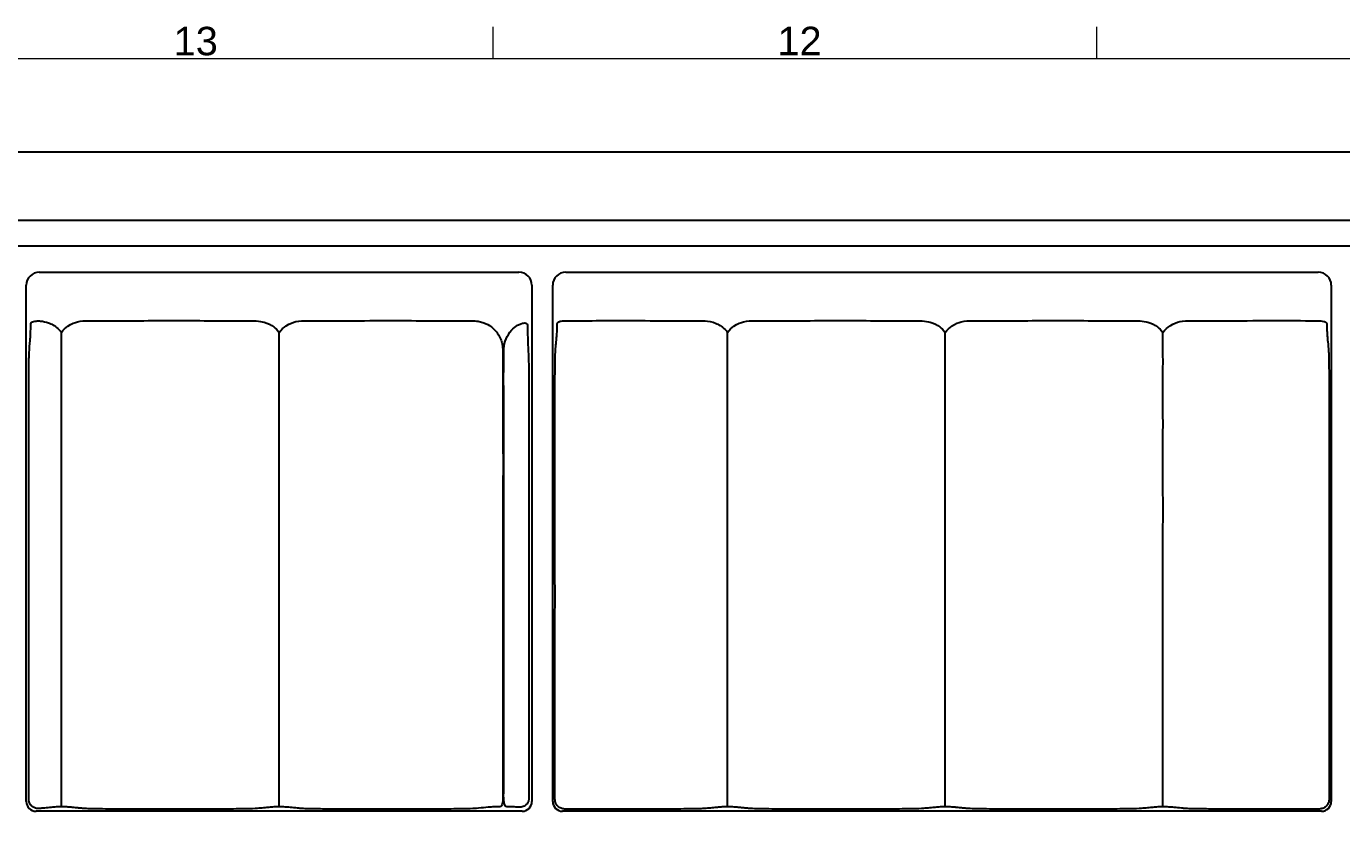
# Model space of a CAD drawing. Header units: millimetres. Extents: x 0 to 1486, y 0 to 1051.
# Drawn here: x 299.7 to 502.1, y 908.9 to 1031.2 of the extents above; entities that cross this region are included whole.
import ezdxf

# ---------------------------------------------------------------- set-up
doc = ezdxf.new("R2010")
doc.units = ezdxf.units.MM
doc.header["$LTSCALE"] = 1.25
for name, color, linetype, lineweight, true_color in [('Bemaßungen(DIN)', 7, 'Continuous', 5, 0x262659), ('Sichtbare Kanten(DIN)', 7, 'Continuous', 25, 0x262659), ('Skizziergeometrie(DIN)', 7, 'Continuous', 9, 0x262659), ('Symbole(DIN)', 7, 'Continuous', 15, 0x262659)]:
    doc.layers.add(name, color=color, linetype=linetype, lineweight=lineweight, true_color=true_color)
doc.styles.add('Aktuell-DIN', font='arial.ttf')
doc.styles.add('Aktuell-DINGroßer Text', font='arial.ttf')
doc.dimstyles.new('STANDARD-DIN', dxfattribs={"dimscale": 1.25, "dimtxt": 5.25, "dimasz": 2.5, "dimexe": 3.175, "dimexo": 0, "dimgap": 0.8, "dimtad": 1, "dimrnd": 1e-08, "dimtxsty": 'Aktuell-DINGroßer Text', "dimcen": 0.09, "dimdle": 10, "dimclrd": 256, "dimclre": 256, "dimclrt": 256, "dimazin": 2, "dimtfac": 0.666667, "dimtmove": 0, "dimatfit": 3, "dimfxl": 1, "dimtolj": 1, "dimlwd": 25, "dimlwe": 25, "dimarcsym": 0})

# ---------------------------------------------------------------- blocks, each defined once
blk = doc.blocks.new('Ränder Standardrahmen')
at = {"layer": 'Skizziergeometrie(DIN)'}
for p, q in [((297.25, 821), (297.25, 824.9)), ((371.56, 821), (371.56, 824.9))]:
    blk.add_line(p, q, dxfattribs=at)
at = {"layer": 'Skizziergeometrie(DIN)', "flags": 128}
blk.add_lwpolyline([(20, 20), (20, 821), (1169, 821), (1169, 20), (20, 20)], dxfattribs=at)
at = {"layer": 'Symbole(DIN)', "color": 179, "true_color": 0x262659, "char_height": 3.5, "attachment_point": 7, "style": 'Aktuell-DIN'}
for s, insert in [('13', (257.93, 821.34)), ('12', (332.25, 821.4))]:
    blk.add_mtext(s, dxfattribs=dict(at, insert=insert))
blk = doc.blocks.new('*D89')
at = {"layer": 'Bemaßungen(DIN)', "color": 250, "linetype": 'Continuous', "lineweight": 25, "true_color": 0x3f3f3f, "transparency": 16777216}
for p, q in [((166.14, 991.86), (166.14, 1015.83)), ((1124.14, 991.86), (1124.14, 1015.83)), ((1121.01, 1011.86), (169.26, 1011.86))]:
    blk.add_line(p, q, dxfattribs=at)
at = {"layer": 'Bemaßungen(DIN)', "color": 250, "linetype": 'Continuous', "true_color": 0x3f3f3f, "transparency": 16777216}
for points in [[(169.26, 1012.38), (169.26, 1011.34), (166.14, 1011.86)], [(1121.01, 1012.38), (1121.01, 1011.34), (1124.14, 1011.86)]]:
    blk.add_solid(points, dxfattribs=at)
at = {"layer": 'Defpoints', "color": 0, "linetype": 'Continuous', "transparency": 16777216}
for p in [(166.14, 1011.86), (166.14, 991.86), (1124.14, 991.86)]:
    blk.add_point(p, dxfattribs=at)
at = {"layer": 'Bemaßungen(DIN)', "color": 179, "linetype": 'Continuous', "lineweight": 25, "true_color": 0x262659, "transparency": 16777216, "insert": (637.88, 1019.57), "char_height": 6.562, "attachment_point": 1, "style": 'Aktuell-DINGroßer Text'}
blk.add_mtext('\\A1;958', dxfattribs=at)

msp = doc.modelspace()

# ---------------------------------------------------------------- linework, layer by layer
at = {"layer": 'Sichtbare Kanten(DIN)'}
for p, q in [((192.095, 1001.364), (1098.181, 1001.364)), ((1068.371, 997.364), (221.906, 997.364)), ((301.738, 993.364), (375.538, 993.364)), ((382.738, 993.364), (498.538, 993.364)), ((299.738, 911.964), (299.738, 991.364)), ((377.538, 991.364), (377.538, 911.964)), ((380.738, 911.964), (380.738, 991.364)), ((500.538, 991.364), (500.538, 911.964)), ((376.039, 910.464), (301.238, 910.464)), ((499.039, 910.464), (382.238, 910.464))]:
    msp.add_line(p, q, dxfattribs=at)
for centre, major_axis, ratio, start_param, end_param in [((301.739, 991.364), (-1.884, 0.673), 0.9996634, 5.0554645, 6.6260477), ((375.538, 991.364), (1.884, 0.673), 0.9996634, 5.940323, 7.5109061), ((382.739, 991.364), (-1.884, 0.673), 0.9996634, 5.0554645, 6.6260477), ((498.538, 991.364), (1.884, 0.673), 0.9996634, 5.940323, 7.5109061), ((301.239, 911.965), (-1.061, -1.061), 0.9994032, 5.4980856, 7.068285), ((376.038, 911.965), (1.061, -1.061), 0.9994032, 5.4980856, 7.068285), ((382.239, 911.965), (-1.061, -1.061), 0.9994032, 5.4980856, 7.068285), ((499.038, 911.965), (1.061, -1.061), 0.9994032, 5.4980856, 7.068285)]:
    msp.add_ellipse(centre, major_axis=major_axis, ratio=ratio, start_param=start_param, end_param=end_param, dxfattribs=at)
for points, knots in [([(300.436, 985.424), (300.44, 985.532), (300.482, 985.605), (300.62, 985.717), (300.711, 985.758), (300.949, 985.826), (301.096, 985.85), (301.36, 985.873), (301.466, 985.878), (301.693, 985.878), (301.814, 985.872), (301.935, 985.86)], [0, 0, 0, 0, 0.06715701, 0.06715701, 0.1277552, 0.1277552, 0.19142959, 0.19142959, 0.23040571, 0.23040571, 0.27245517, 0.27245517, 0.27245517, 0.27245517]), ([(301.935, 985.86), (302.334, 985.82), (302.752, 985.741), (303.565, 985.443), (304.074, 985.195), (304.767, 984.551), (304.953, 984.355), (305.134, 984.119)], [0.04881291, 0.04881291, 0.04881291, 0.04881291, 0.16299525, 0.16299525, 0.26666706, 0.26666706, 0.300117, 0.300117, 0.300117, 0.300117]), ([(305.134, 984.119), (305.441, 984.52), (305.789, 984.832), (306.687, 985.463), (307.218, 985.645), (308.178, 985.88), (308.733, 985.902), (309.811, 985.911), (310.994, 985.912), (315.399, 985.897), (318.937, 985.93), (326.011, 985.932), (329.546, 985.901), (334.883, 985.909), (335.601, 985.899), (336.939, 985.528), (337.416, 985.263), (338.074, 984.747), (338.366, 984.469), (338.634, 984.119)], [1.9918227, 1.9918227, 1.9918227, 1.9918227, 2.4912621, 2.4912621, 3.3383958, 3.3383958, 4.599873, 4.599873, 5.7119805, 5.7119805, 10.2530898, 10.2530898, 14.7897895, 14.7897895, 17.1016777, 17.1016777, 19.0413166, 19.0413166, 20.3331926, 20.3331926, 20.3331926, 20.3331926]), ([(338.634, 984.119), (338.972, 984.56), (339.361, 984.896), (340.275, 985.5), (340.795, 985.673), (341.802, 985.893), (342.361, 985.905), (344.091, 985.912), (347.034, 985.896), (350.195, 985.906), (351.445, 985.924), (358.542, 985.936), (362.393, 985.895), (368.361, 985.911), (368.928, 985.886), (370.195, 985.643), (370.702, 985.369), (371.514, 984.841), (371.938, 984.407), (372.642, 983.401), (372.839, 982.844), (373.081, 981.727), (373.09, 981.096), (373.073, 977.079), (373.079, 973.84), (373.088, 966.343), (373.09, 964.513), (373.081, 952.281), (373.087, 947.513), (373.085, 932.716), (373.084, 922.689), (373.086, 912.661)], [2.8113061, 2.8113061, 2.8113061, 2.8113061, 3.7203892, 3.7203892, 5.0632043, 5.0632043, 6.8925631, 6.8925631, 10.1275169, 10.1275169, 12.3631582, 12.3631582, 15.01681, 15.01681, 16.4741579, 16.4741579, 18.5980386, 18.5980386, 22.1846242, 22.1846242, 26.7430797, 26.7430797, 32.6392638, 32.6392638, 57.1941464, 57.1941464, 89.4799819, 89.4799819, 110.108455, 110.108455, 153.4873105, 153.4873105, 153.4873105, 153.4873105]), ([(381.436, 985.44), (381.439, 985.523), (381.461, 985.575), (381.502, 985.638), (381.524, 985.663), (381.575, 985.704), (381.602, 985.721), (381.669, 985.756), (381.711, 985.772), (381.84, 985.812), (381.937, 985.832), (382.174, 985.867), (382.318, 985.88), (382.621, 985.897), (382.778, 985.901), (382.935, 985.901)], [0, 0, 0, 0, 0.04888541, 0.04888541, 0.0858222, 0.0858222, 0.11761689, 0.11761689, 0.15582447, 0.15582447, 0.22357669, 0.22357669, 0.3040679, 0.3040679, 0.38274806, 0.38274806, 0.38274806, 0.38274806]), ([(382.935, 985.901), (386.029, 985.896), (387.754, 985.957), (397.008, 985.914), (399.069, 985.896), (403.078, 985.91), (403.695, 985.915), (404.661, 985.847), (405.263, 985.769), (406.196, 985.37), (406.727, 985.099), (407.397, 984.41), (407.518, 984.271), (407.634, 984.119)], [0.0513321, 0.0513321, 0.0513321, 0.0513321, 1.0281319, 1.0281319, 1.3081294, 1.3081294, 1.5725344, 1.5725344, 1.8037816, 1.8037816, 1.9190633, 1.9190633, 1.944882, 1.944882, 1.944882, 1.944882]), ([(407.634, 984.119), (407.941, 984.52), (408.289, 984.832), (409.187, 985.463), (409.718, 985.645), (410.678, 985.88), (411.233, 985.902), (412.311, 985.911), (413.494, 985.912), (417.899, 985.897), (421.437, 985.93), (428.511, 985.932), (432.046, 985.901), (437.383, 985.909), (438.101, 985.899), (439.439, 985.528), (439.916, 985.263), (440.574, 984.747), (440.866, 984.469), (441.134, 984.119)], [1.9918228, 1.9918228, 1.9918228, 1.9918228, 2.4912622, 2.4912622, 3.3383961, 3.3383961, 4.5998735, 4.5998735, 5.7119812, 5.7119812, 10.2530914, 10.2530914, 14.7897922, 14.7897922, 17.1016809, 17.1016809, 19.0413203, 19.0413203, 20.3331967, 20.3331967, 20.3331967, 20.3331967]), ([(441.134, 984.119), (441.441, 984.52), (441.789, 984.832), (442.687, 985.463), (443.218, 985.645), (444.178, 985.88), (444.733, 985.902), (445.811, 985.911), (446.994, 985.912), (451.399, 985.897), (454.937, 985.93), (462.011, 985.932), (465.546, 985.901), (470.883, 985.909), (471.601, 985.899), (472.939, 985.528), (473.416, 985.263), (474.074, 984.747), (474.366, 984.469), (474.634, 984.119)], [1.9918227, 1.9918227, 1.9918227, 1.9918227, 2.4912621, 2.4912621, 3.3383959, 3.3383959, 4.5998731, 4.5998731, 5.7119807, 5.7119807, 10.25309, 10.25309, 14.78979, 14.78979, 17.1016782, 17.1016782, 19.0413172, 19.0413172, 20.3331933, 20.3331933, 20.3331933, 20.3331933]), ([(474.634, 984.119), (474.972, 984.56), (475.361, 984.896), (476.275, 985.5), (476.795, 985.673), (477.802, 985.893), (478.361, 985.905), (480.091, 985.912), (483.034, 985.896), (486.192, 985.906), (488.412, 985.929), (494.977, 985.932), (497.065, 985.913), (498.341, 985.906)], [2.8113062, 2.8113062, 2.8113062, 2.8113062, 3.7203894, 3.7203894, 5.0632045, 5.0632045, 6.8925636, 6.8925636, 10.1275177, 10.1275177, 12.3572916, 12.3572916, 14.3461264, 14.3461264, 14.3461264, 14.3461264]), ([(498.341, 985.906), (498.535, 985.905), (498.726, 985.896), (499.083, 985.863), (499.245, 985.839), (499.469, 985.786), (499.545, 985.762), (499.648, 985.715), (499.683, 985.695), (499.738, 985.653), (499.76, 985.632), (499.797, 985.586), (499.811, 985.561), (499.833, 985.502), (499.839, 985.469), (499.841, 985.432)], [0, 0, 0, 0, 0.05807954, 0.05807954, 0.1159558, 0.1159558, 0.15262385, 0.15262385, 0.17564099, 0.17564099, 0.19556896, 0.19556896, 0.21602976, 0.21602976, 0.23940142, 0.23940142, 0.23940142, 0.23940142]), ([(300.109, 912.334), (300.109, 913.579), (300.109, 916.038), (300.109, 922.796), (300.109, 923.388), (300.109, 924.748), (300.109, 925.244), (300.109, 926.603), (300.109, 927.112), (300.109, 929.386), (300.109, 930.895), (300.109, 932.679), (300.109, 933.024), (300.109, 933.775), (300.109, 934.153), (300.109, 935.66), (300.108, 936.084), (300.109, 937.591), (300.11, 938.036), (300.108, 940.324), (300.107, 940.524), (300.113, 942.701), (300.116, 943.33), (300.114, 944.39), (300.113, 944.725), (300.104, 946.701), (300.11, 946.976), (300.109, 948.957), (300.109, 949.392), (300.108, 950.594), (300.109, 950.933), (300.109, 956.944), (300.109, 961.358), (300.109, 966.873), (300.109, 967.194), (300.109, 968.909), (300.109, 969.935), (300.109, 971.394), (300.109, 971.828), (300.109, 973.5), (300.11, 974.202), (300.109, 976.159), (300.106, 977.1), (300.117, 978.521), (300.122, 978.931), (300.138, 979.786), (300.148, 980.08), (300.166, 980.547), (300.178, 980.752), (300.242, 981.759), (300.266, 982.182), (300.352, 983.308), (300.37, 983.432), (300.407, 984.345), (300.415, 984.955), (300.436, 985.424)], [0.0665528, 0.0665528, 0.0665528, 0.0665528, 0.2838793, 0.2838793, 0.309431, 0.309431, 0.3374288, 0.3374288, 0.3728329, 0.3728329, 0.4426259, 0.4426259, 0.4553508, 0.4553508, 0.4683044, 0.4683044, 0.5069923, 0.5069923, 0.5502204, 0.5502204, 0.6190748, 0.6190748, 0.6574277, 0.6574277, 0.6828492, 0.6828492, 0.7694503, 0.7694503, 0.793812, 0.793812, 0.836817, 0.836817, 0.9556236, 0.9556236, 0.9852838, 0.9852838, 1.0293672, 1.0293672, 1.0480171, 1.0480171, 1.1008922, 1.1008922, 1.1599619, 1.1599619, 1.185502, 1.185502, 1.2202793, 1.2202793, 1.2699101, 1.2699101, 1.4591623, 1.4591623, 1.587756, 1.587756, 1.7413245, 1.7413245, 1.7413245, 1.7413245]), ([(305.14, 911.144), (305.14, 911.515), (305.14, 911.899), (305.142, 917.253), (305.141, 922.208), (305.143, 936.549), (305.143, 942.459), (305.133, 949.517), (305.132, 950.32), (305.138, 954.435), (305.15, 956.017), (305.142, 959.87), (305.125, 960.721), (305.139, 963.633), (305.15, 964.431), (305.142, 966.217), (305.136, 966.702), (305.128, 968.635), (305.15, 969.541), (305.134, 971.968), (305.143, 973.107), (305.141, 975.373), (305.138, 975.612), (305.139, 977.873), (305.139, 978.189), (305.145, 979.786), (305.136, 980.56), (305.133, 981.581), (305.133, 981.873), (305.137, 982.392), (305.138, 982.611), (305.14, 983.055), (305.139, 983.268), (305.133, 983.714), (305.132, 983.909), (305.134, 984.119)], [12.2755912, 12.2755912, 12.2755912, 12.2755912, 12.3506052, 12.3506052, 13.284413, 13.284413, 15.0528775, 15.0528775, 15.9454987, 15.9454987, 17.3569101, 17.3569101, 18.8496753, 18.8496753, 19.6806081, 19.6806081, 20.1159434, 20.1159434, 21.2072895, 21.2072895, 22.1717742, 22.1717742, 23.1265293, 23.1265293, 23.2524765, 23.2524765, 23.7698049, 23.7698049, 23.9904783, 23.9904783, 24.1637028, 24.1637028, 24.3665356, 24.3665356, 24.6500358, 24.6500358, 24.6500358, 24.6500358]), ([(338.64, 911.144), (338.64, 911.515), (338.64, 911.899), (338.642, 917.253), (338.641, 922.208), (338.643, 936.549), (338.643, 942.459), (338.633, 949.517), (338.632, 950.32), (338.638, 954.436), (338.65, 956.019), (338.642, 959.825), (338.626, 960.727), (338.641, 964.079), (338.641, 965.664), (338.63, 968.021), (338.635, 968.528), (338.648, 970.241), (338.641, 970.824), (338.624, 973.45), (338.644, 974.005), (338.637, 975.339), (338.636, 975.752), (338.637, 976.445), (338.638, 976.662), (338.64, 977.732), (338.641, 978.314), (338.647, 980.283), (338.632, 981.036), (338.634, 981.974), (338.636, 982.216), (338.639, 982.675), (338.64, 982.888), (338.639, 983.397), (338.634, 983.62), (338.633, 983.901), (338.633, 983.999), (338.634, 984.119)], [12.2755916, 12.2755916, 12.2755916, 12.2755916, 12.3506056, 12.3506056, 13.2844129, 13.2844129, 15.0528767, 15.0528767, 15.9455085, 15.9455085, 17.3577024, 17.3577024, 18.8141501, 18.8141501, 20.1217408, 20.1217408, 20.7578224, 20.7578224, 21.7100493, 21.7100493, 25.1293154, 25.1293154, 27.2798668, 27.2798668, 28.3192904, 28.3192904, 32.0733425, 32.0733425, 36.0285686, 36.0285686, 37.4976988, 37.4976988, 38.9011303, 38.9011303, 41.2034094, 41.2034094, 42.4706904, 42.4706904, 42.4706904, 42.4706904]), ([(373.19, 912.661), (373.193, 917.332), (373.192, 922.003), (373.192, 939.66), (373.189, 952.646), (373.192, 966.697), (373.19, 967.328), (373.191, 969.964), (373.19, 971.567), (373.192, 973.94), (373.192, 974.187), (373.19, 976.082), (373.187, 977.35), (373.204, 981.52), (373.14, 982.08), (373.762, 983.609), (374.046, 984.052), (374.666, 984.722), (374.981, 984.988), (375.341, 985.211)], [0.051059, 0.051059, 0.051059, 0.051059, 1.4522956, 1.4522956, 5.3482097, 5.3482097, 5.6674856, 5.6674856, 6.1633817, 6.1633817, 6.4011109, 6.4011109, 6.8827967, 6.8827967, 7.984473, 7.984473, 8.5010805, 8.5010805, 8.8808724, 8.8808724, 8.8808724, 8.8808724]), ([(375.341, 985.211), (375.505, 985.312), (375.677, 985.396), (375.996, 985.508), (376.138, 985.54), (376.396, 985.568), (376.508, 985.564), (376.667, 985.523), (376.721, 985.494), (376.812, 985.406), (376.837, 985.342), (376.841, 985.266)], [0, 0, 0, 0, 0.05783597, 0.05783597, 0.10759686, 0.10759686, 0.15733089, 0.15733089, 0.19619747, 0.19619747, 0.24595315, 0.24595315, 0.24595315, 0.24595315]), ([(376.841, 985.266), (376.848, 985.111), (376.855, 984.923), (376.87, 984.384), (376.875, 984.05), (376.888, 983.249), (376.893, 982.893), (376.909, 982.412), (376.916, 982.292), (376.95, 981.708), (376.962, 981.371), (377.001, 980.442), (377.011, 980.173), (377.031, 979.55), (377.045, 979.047), (377.056, 978.38), (377.059, 978.209), (377.063, 977.809), (377.064, 977.621), (377.066, 977.206), (377.067, 976.989), (377.067, 976.297), (377.066, 976.251), (377.067, 972.56), (377.066, 970.432), (377.066, 966.12), (377.066, 963.935), (377.066, 960.457), (377.066, 959.164), (377.067, 956.644), (377.066, 956.26), (377.066, 954.736), (377.067, 954.369), (377.067, 952.936), (377.066, 952.559), (377.066, 950.866), (377.067, 950.657), (377.067, 949.016), (377.065, 948.062), (377.067, 946.543), (377.068, 946.162), (377.066, 945.295), (377.064, 944.953), (377.061, 944.234), (377.061, 943.97), (377.061, 943.373), (377.062, 943.092), (377.064, 942.255), (377.066, 941.748), (377.067, 939.556), (377.066, 938.526), (377.066, 937.258), (377.066, 937.019), (377.066, 935.733), (377.066, 934.118), (377.066, 928.94), (377.066, 927.358), (377.066, 925.539), (377.066, 923.707), (377.066, 921.781), (377.066, 921.345), (377.066, 920.021), (377.066, 919.994), (377.066, 918.152), (377.066, 917.741), (377.066, 916.79), (377.066, 916.356), (377.066, 914.833), (377.067, 914.344), (377.066, 913.229), (377.066, 912.869), (377.066, 912.436)], [0.0534885, 0.0534885, 0.0534885, 0.0534885, 0.1500894, 0.1500894, 0.2806741, 0.2806741, 0.4295902, 0.4295902, 0.5200497, 0.5200497, 0.8622317, 0.8622317, 1.0479736, 1.0479736, 1.1907237, 1.1907237, 1.2261077, 1.2261077, 1.2560451, 1.2560451, 1.2893986, 1.2893986, 1.359621, 1.359621, 1.4551274, 1.4551274, 1.5531946, 1.5531946, 1.6112359, 1.6112359, 1.6663055, 1.6663055, 1.7935522, 1.7935522, 2.0214022, 2.0214022, 2.6655964, 2.6655964, 3.5553829, 3.5553829, 4.0883721, 4.0883721, 4.4295021, 4.4295021, 4.815401, 4.815401, 5.1557687, 5.1557687, 5.8541463, 5.8541463, 6.4736916, 6.4736916, 6.6165109, 6.6165109, 7.2430131, 7.2430131, 7.5186775, 7.5186775, 7.5600337, 7.5600337, 7.5720836, 7.5720836, 7.5966663, 7.5966663, 7.6036693, 7.6036693, 7.6129294, 7.6129294, 7.6328214, 7.6328214, 7.6461646, 7.6461646, 7.6461646, 7.6461646]), ([(381.087, 912.313), (381.088, 913.38), (381.087, 915.377), (381.087, 922.732), (381.087, 924.11), (381.087, 926.534), (381.087, 926.947), (381.087, 928.417), (381.087, 928.859), (381.087, 930.333), (381.087, 930.866), (381.087, 931.978), (381.088, 934.585), (381.087, 936.504), (381.087, 936.716), (381.087, 937.879), (381.088, 938.274), (381.088, 939.914), (381.084, 940.159), (381.093, 942.928), (381.094, 943.076), (381.089, 945.239), (381.087, 945.854), (381.086, 947.15), (381.088, 947.748), (381.088, 949.459), (381.087, 950.412), (381.088, 954.333), (381.087, 957.302), (381.087, 962.343), (381.087, 964.416), (381.088, 972.07), (381.087, 973.655), (381.087, 976.958), (381.087, 977.866), (381.102, 979.347), (381.11, 979.852), (381.129, 980.666), (381.14, 980.963), (381.165, 981.44), (381.178, 981.621), (381.215, 982.053), (381.239, 982.328), (381.284, 982.793), (381.31, 983.068), (381.363, 983.585), (381.382, 983.731), (381.41, 984.515), (381.421, 985.077), (381.436, 985.44)], [0.0764059, 0.0764059, 0.0764059, 0.0764059, 0.3123032, 0.3123032, 0.366707, 0.366707, 0.407987, 0.407987, 0.4665339, 0.4665339, 0.5488553, 0.5488553, 0.6019309, 0.6019309, 0.6404945, 0.6404945, 0.6602947, 0.6602947, 0.7225267, 0.7225267, 0.7997537, 0.7997537, 0.8311963, 0.8311963, 0.8624577, 0.8624577, 0.9017105, 0.9017105, 1.0240202, 1.0240202, 1.1094204, 1.1094204, 1.3393437, 1.3393437, 1.4594121, 1.4594121, 1.5270184, 1.5270184, 1.5916989, 1.5916989, 1.6512968, 1.6512968, 1.6829148, 1.6829148, 1.7246908, 1.7246908, 1.7688198, 1.7688198, 1.7990112, 1.7990112, 1.7990112, 1.7990112]), ([(407.64, 911.144), (407.64, 911.515), (407.64, 911.899), (407.642, 917.253), (407.641, 922.208), (407.643, 936.549), (407.643, 942.459), (407.633, 949.517), (407.632, 950.319), (407.638, 954.431), (407.649, 956.012), (407.642, 959.934), (407.624, 960.692), (407.644, 964.345), (407.635, 965.961), (407.631, 968.533), (407.644, 969.232), (407.645, 971.433), (407.641, 972.775), (407.642, 975.303), (407.638, 976.49), (407.639, 977.921), (407.639, 978.254), (407.646, 979.85), (407.635, 980.647), (407.633, 981.668), (407.634, 981.946), (407.637, 982.447), (407.639, 982.665), (407.64, 983.114), (407.638, 983.329), (407.633, 983.718), (407.633, 983.873), (407.634, 984.046), (407.634, 984.082), (407.634, 984.119)], [12.2755904, 12.2755904, 12.2755904, 12.2755904, 12.3506044, 12.3506044, 13.284413, 13.284413, 15.0528792, 15.0528792, 15.9454786, 15.9454786, 17.3552917, 17.3552917, 18.9020043, 18.9020043, 20.129594, 20.129594, 20.8559372, 20.8559372, 21.9902836, 21.9902836, 22.9936181, 22.9936181, 23.2003516, 23.2003516, 24.0602423, 24.0602423, 24.4048334, 24.4048334, 24.6884775, 24.6884775, 25.0358022, 25.0358022, 25.4170267, 25.4170267, 25.5171786, 25.5171786, 25.5171786, 25.5171786]), ([(441.14, 911.144), (441.14, 911.515), (441.14, 911.899), (441.142, 917.253), (441.141, 922.208), (441.143, 936.549), (441.143, 942.459), (441.133, 949.517), (441.132, 950.32), (441.138, 954.434), (441.15, 956.016), (441.142, 959.883), (441.125, 960.718), (441.139, 963.625), (441.149, 964.415), (441.136, 967.873), (441.149, 968.786), (441.14, 971.57), (441.138, 972.725), (441.143, 974.376), (441.14, 974.726), (441.134, 975.975), (441.138, 976.413), (441.139, 977.842), (441.139, 978.27), (441.148, 980.081), (441.132, 980.938), (441.134, 981.969), (441.135, 982.212), (441.139, 982.671), (441.14, 982.884), (441.139, 983.392), (441.134, 983.615), (441.133, 983.899), (441.133, 983.999), (441.134, 984.119)], [12.275591, 12.275591, 12.275591, 12.275591, 12.3506051, 12.3506051, 13.284413, 13.284413, 15.0528778, 15.0528778, 15.9454953, 15.9454953, 17.3566309, 17.3566309, 18.8602338, 18.8602338, 19.6543493, 19.6543493, 21.3295999, 21.3295999, 22.5169286, 22.5169286, 23.0275233, 23.0275233, 23.8876516, 23.8876516, 24.2469444, 24.2469444, 25.1939952, 25.1939952, 25.5045727, 25.5045727, 25.8006758, 25.8006758, 26.2838745, 26.2838745, 26.558877, 26.558877, 26.558877, 26.558877]), ([(474.64, 911.144), (474.64, 911.515), (474.64, 911.899), (474.642, 917.253), (474.641, 922.208), (474.643, 936.549), (474.643, 942.459), (474.633, 949.517), (474.632, 950.32), (474.638, 954.437), (474.65, 956.02), (474.642, 959.807), (474.626, 960.721), (474.64, 964.064), (474.646, 965.556), (474.628, 967.926), (474.649, 969.229), (474.638, 971.684), (474.64, 972.836), (474.643, 974.853), (474.635, 975.565), (474.637, 976.521), (474.638, 976.684), (474.64, 977.718), (474.64, 978.284), (474.647, 980.278), (474.632, 981.036), (474.634, 981.978), (474.636, 982.221), (474.639, 982.679), (474.64, 982.891), (474.639, 983.402), (474.634, 983.625), (474.633, 983.901), (474.633, 983.997), (474.634, 984.119)], [12.2755917, 12.2755917, 12.2755917, 12.2755917, 12.3506057, 12.3506057, 13.2844129, 13.2844129, 15.0528764, 15.0528764, 15.945512, 15.945512, 17.3579889, 17.3579889, 18.7994674, 18.7994674, 20.1475798, 20.1475798, 21.7934938, 21.7934938, 23.2491789, 23.2491789, 24.3416594, 24.3416594, 24.5745728, 24.5745728, 25.752065, 25.752065, 27.0065928, 27.0065928, 27.4685118, 27.4685118, 27.9106127, 27.9106127, 28.6396401, 28.6396401, 29.0194102, 29.0194102, 29.0194102, 29.0194102]), ([(499.841, 985.432), (499.85, 985.241), (499.856, 985.011), (499.875, 984.285), (499.883, 983.973), (499.911, 983.566), (499.924, 983.485), (499.955, 983.212), (499.966, 983.055), (500.06, 982.088), (500.1, 981.816), (500.145, 980.865), (500.156, 980.508), (500.173, 979.678), (500.18, 979.159), (500.189, 978.07), (500.191, 977.522), (500.192, 976.169), (500.192, 974.593), (500.192, 972.575), (500.192, 971.366), (500.192, 968.286), (500.192, 967.785), (500.192, 963.717), (500.192, 962.373), (500.192, 958.897), (500.192, 957.019), (500.192, 953.405), (500.192, 952.536), (500.192, 949.683), (500.191, 949.327), (500.191, 947.439), (500.194, 946.989), (500.19, 945.057), (500.185, 944.069), (500.188, 942.128), (500.191, 941.586), (500.193, 940.353), (500.192, 939.93), (500.191, 938.224), (500.192, 937.172), (500.192, 935.137), (500.192, 934.153), (500.192, 932.266), (500.192, 931.364), (500.192, 927.309), (500.192, 924.156), (500.192, 919.65), (500.192, 919.378), (500.192, 918.015), (500.192, 917.44), (500.192, 915.955), (500.192, 915.06), (500.192, 913.941), (500.192, 913.715), (500.192, 912.988), (500.192, 912.629), (500.192, 912.31)], [0.0602762, 0.0602762, 0.0602762, 0.0602762, 0.2080281, 0.2080281, 0.4492037, 0.4492037, 0.6263718, 0.6263718, 0.8965949, 0.8965949, 1.3294675, 1.3294675, 1.5455959, 1.5455959, 1.7852038, 1.7852038, 2.0291486, 2.0291486, 2.2687589, 2.2687589, 2.626141, 2.626141, 3.1797989, 3.1797989, 3.5319154, 3.5319154, 3.9453782, 3.9453782, 4.3279655, 4.3279655, 4.5737814, 4.5737814, 5.0136703, 5.0136703, 5.4828901, 5.4828901, 5.7174551, 5.7174551, 5.9704543, 5.9704543, 6.37583, 6.37583, 6.7551599, 6.7551599, 7.103218, 7.103218, 8.3185855, 8.3185855, 8.8406384, 8.8406384, 9.2740485, 9.2740485, 9.9315809, 9.9315809, 10.0961611, 10.0961611, 10.4644808, 10.4644808, 10.4644808, 10.4644808]), ([(301.661, 910.887), (301.62, 910.884), (301.576, 910.883), (301.373, 910.888), (301.207, 910.917), (300.884, 911.038), (300.741, 911.126), (300.508, 911.321), (300.408, 911.438), (300.259, 911.677), (300.203, 911.8), (300.143, 912.007), (300.128, 912.086), (300.112, 912.222), (300.109, 912.279), (300.109, 912.334)], [0.95409538, 0.95409538, 0.95409538, 0.95409538, 0.96383314, 0.96383314, 0.99766881, 0.99766881, 1.03299405, 1.03299405, 1.06983299, 1.06983299, 1.10286318, 1.10286318, 1.12283774, 1.12283774, 1.1376829, 1.1376829, 1.1376829, 1.1376829]), ([(305.14, 911.144), (304.843, 911.135), (304.567, 911.131), (304.198, 911.12), (304.075, 911.115), (303.826, 911.096), (303.716, 911.083), (303.484, 911.06), (303.397, 911.052), (302.961, 911.009), (302.638, 910.976), (302.012, 910.916), (301.936, 910.907), (301.735, 910.892), (301.699, 910.889), (301.661, 910.887)], [0.02236922, 0.02236922, 0.02236922, 0.02236922, 0.17951905, 0.17951905, 0.26852566, 0.26852566, 0.36614521, 0.36614521, 0.42635557, 0.42635557, 0.61658724, 0.61658724, 0.77854987, 0.77854987, 0.81158864, 0.81158864, 0.81158864, 0.81158864]), ([(338.64, 911.144), (338.343, 911.135), (338.067, 911.131), (337.698, 911.12), (337.575, 911.115), (337.326, 911.096), (337.216, 911.083), (336.968, 911.058), (336.929, 911.055), (336.396, 911.002), (336.08, 910.971), (335.412, 910.907), (335.212, 910.882), (334.174, 910.845), (333.709, 910.836), (332.72, 910.82), (332.165, 910.815), (331.074, 910.81), (330.568, 910.81), (328.855, 910.81), (328.205, 910.81), (326.413, 910.81), (325.172, 910.81), (321.573, 910.813), (321.374, 910.811), (318.446, 910.81), (318.08, 910.81), (313.764, 910.81), (313.396, 910.81), (312.23, 910.812), (311.632, 910.815), (310.555, 910.827), (310.079, 910.835), (309.072, 910.86), (308.792, 910.875), (308.428, 910.898), (308.285, 910.914), (307.984, 910.943), (307.902, 910.951), (307.695, 910.971), (307.621, 910.979), (307.452, 910.995), (307.377, 911.002), (307.132, 911.026), (307.122, 911.028), (306.812, 911.058), (306.743, 911.065), (306.389, 911.1), (306.314, 911.109), (306.043, 911.121), (305.914, 911.125), (305.515, 911.135), (305.335, 911.138), (305.14, 911.144)], [0.0223692, 0.0223692, 0.0223692, 0.0223692, 0.1795191, 0.1795191, 0.2685257, 0.2685257, 0.3661452, 0.3661452, 0.4376007, 0.4376007, 0.5362167, 0.5362167, 0.6445211, 0.6445211, 0.7104006, 0.7104006, 0.798868, 0.798868, 0.8831937, 0.8831937, 0.9409241, 0.9409241, 1.0702761, 1.0702761, 1.3167544, 1.3167544, 1.3759415, 1.3759415, 1.5918471, 1.5918471, 1.9310515, 1.9310515, 2.2110264, 2.2110264, 2.6151416, 2.6151416, 3.347086, 3.347086, 3.6904558, 3.6904558, 3.9333878, 3.9333878, 4.1269204, 4.1269204, 4.5886958, 4.5886958, 4.8410421, 4.8410421, 5.4350833, 5.4350833, 5.8296136, 5.8296136, 6.1956198, 6.1956198, 6.1956198, 6.1956198]), ([(372.587, 911.162), (372.322, 911.149), (372.054, 911.142), (371.627, 911.131), (371.316, 911.126), (370.972, 911.108), (370.893, 911.101), (370.309, 911.043), (369.837, 910.995), (368.83, 910.899), (368.723, 910.882), (367.659, 910.845), (367.192, 910.835), (366.215, 910.82), (365.661, 910.815), (364.567, 910.81), (364.065, 910.81), (361.177, 910.81), (359.322, 910.809), (356.286, 910.812), (355.325, 910.812), (351.131, 910.809), (349.983, 910.81), (346.645, 910.81), (345.823, 910.81), (344.428, 910.821), (343.953, 910.829), (343.098, 910.846), (342.696, 910.858), (342.158, 910.882), (341.995, 910.894), (341.715, 910.92), (341.7, 910.922), (341.108, 910.979), (340.743, 911.016), (340.225, 911.066), (340.083, 911.081), (339.849, 911.104), (339.759, 911.113), (339.44, 911.124), (339.29, 911.128), (338.969, 911.136), (338.809, 911.139), (338.64, 911.144)], [0.0597569, 0.0597569, 0.0597569, 0.0597569, 0.2738613, 0.2738613, 1.1123262, 1.1123262, 1.4692569, 1.4692569, 3.1013958, 3.1013958, 4.7490013, 4.7490013, 5.7263663, 5.7263663, 7.0480917, 7.0480917, 8.2761321, 8.2761321, 10.4772287, 10.4772287, 11.8821926, 11.8821926, 14.1884747, 14.1884747, 14.8349985, 14.8349985, 15.3186269, 15.3186269, 16.03063, 16.03063, 16.6534449, 16.6534449, 16.9800742, 16.9800742, 17.5587462, 17.5587462, 17.7857556, 17.7857556, 17.9337004, 17.9337004, 18.0178297, 18.0178297, 18.1096281, 18.1096281, 18.1096281, 18.1096281]), ([(373.086, 912.661), (373.086, 912.567), (373.084, 912.473), (373.076, 912.265), (373.068, 912.152), (373.039, 911.866), (373.012, 911.707), (372.937, 911.455), (372.892, 911.36), (372.767, 911.208), (372.684, 911.166), (372.587, 911.162)], [0, 0, 0, 0, 0.02820622, 0.02820622, 0.0637276, 0.0637276, 0.12258179, 0.12258179, 0.17554687, 0.17554687, 0.24009655, 0.24009655, 0.24009655, 0.24009655]), ([(373.689, 911.162), (373.591, 911.166), (373.506, 911.208), (373.374, 911.368), (373.326, 911.476), (373.255, 911.743), (373.232, 911.895), (373.206, 912.167), (373.199, 912.277), (373.192, 912.479), (373.19, 912.57), (373.19, 912.661)], [0.00000753, 0.00000753, 0.00000753, 0.00000753, 0.06498426, 0.06498426, 0.12401548, 0.12401548, 0.17908978, 0.17908978, 0.21366688, 0.21366688, 0.24100178, 0.24100178, 0.24100178, 0.24100178]), ([(375.404, 911.099), (375.303, 911.109), (375.209, 911.115), (374.918, 911.125), (374.76, 911.129), (374.385, 911.137), (374.163, 911.142), (373.838, 911.155), (373.76, 911.158), (373.689, 911.162)], [0.47841653, 0.47841653, 0.47841653, 0.47841653, 0.63531115, 0.63531115, 0.75062726, 0.75062726, 0.90521958, 0.90521958, 0.9581144, 0.9581144, 0.9581144, 0.9581144]), ([(377.066, 912.436), (377.066, 912.422), (377.065, 912.407), (377.064, 912.366), (377.063, 912.34), (377.055, 912.257), (377.046, 912.204), (377.022, 912.093), (377.005, 912.036), (376.95, 911.886), (376.904, 911.801), (376.764, 911.583), (376.644, 911.464), (376.289, 911.212), (376.056, 911.145), (375.663, 911.076), (375.484, 911.091), (375.404, 911.099)], [0.59515547, 0.59515547, 0.59515547, 0.59515547, 0.59739942, 0.59739942, 0.60146861, 0.60146861, 0.61058225, 0.61058225, 0.62261523, 0.62261523, 0.64740202, 0.64740202, 0.70250859, 0.70250859, 0.79590428, 0.79590428, 0.92146156, 0.92146156, 0.92146156, 0.92146156]), ([(382.584, 910.81), (382.54, 910.81), (382.496, 910.812), (382.256, 910.833), (382.066, 910.889), (381.717, 911.071), (381.564, 911.195), (381.326, 911.479), (381.238, 911.632), (381.14, 911.902), (381.113, 912.011), (381.091, 912.186), (381.087, 912.249), (381.087, 912.313)], [0.40068193, 0.40068193, 0.40068193, 0.40068193, 0.41383132, 0.41383132, 0.47294357, 0.47294357, 0.53181122, 0.53181122, 0.58444314, 0.58444314, 0.61824042, 0.61824042, 0.63729843, 0.63729843, 0.63729843, 0.63729843]), ([(407.64, 911.144), (407.343, 911.135), (407.067, 911.131), (406.698, 911.12), (406.575, 911.115), (406.326, 911.096), (406.216, 911.083), (405.927, 911.054), (405.524, 911.015), (405.085, 910.972), (404.97, 910.96), (404.324, 910.899), (404.264, 910.887), (403.538, 910.857), (403.174, 910.845), (401.888, 910.821), (401.285, 910.817), (400.29, 910.81), (399.684, 910.81), (398.809, 910.81), (398.434, 910.81), (397.269, 910.81), (396.729, 910.81), (394.263, 910.81), (394.12, 910.81), (389.932, 910.813), (389.098, 910.81), (386.976, 910.81), (386.791, 910.81), (384.152, 910.81), (383.193, 910.81), (382.584, 910.81)], [0.0223692, 0.0223692, 0.0223692, 0.0223692, 0.1795219, 0.1795219, 0.2685278, 0.2685278, 0.3661478, 0.3661478, 0.4653958, 0.4653958, 0.5003719, 0.5003719, 0.655373, 0.655373, 0.7275896, 0.7275896, 0.8050678, 0.8050678, 0.9459, 0.9459, 1.0070662, 1.0070662, 1.1089945, 1.1089945, 1.3391906, 1.3391906, 1.6731479, 1.6731479, 1.7647837, 1.7647837, 1.9800768, 1.9800768, 1.9800768, 1.9800768]), ([(441.14, 911.144), (440.843, 911.135), (440.567, 911.131), (440.198, 911.12), (440.075, 911.115), (439.826, 911.096), (439.716, 911.083), (439.468, 911.058), (439.429, 911.055), (438.896, 911.002), (438.58, 910.971), (437.912, 910.907), (437.712, 910.882), (436.674, 910.845), (436.209, 910.836), (435.22, 910.82), (434.665, 910.815), (433.574, 910.81), (433.068, 910.81), (431.355, 910.81), (430.705, 910.81), (428.913, 910.81), (427.672, 910.81), (424.073, 910.813), (423.874, 910.811), (420.946, 910.81), (420.579, 910.81), (416.264, 910.81), (415.896, 910.81), (414.73, 910.812), (414.132, 910.815), (413.055, 910.827), (412.579, 910.835), (411.572, 910.86), (411.292, 910.875), (410.928, 910.898), (410.785, 910.914), (410.484, 910.943), (410.402, 910.951), (410.195, 910.971), (410.121, 910.979), (409.952, 910.995), (409.877, 911.002), (409.632, 911.026), (409.622, 911.028), (409.312, 911.058), (409.243, 911.065), (408.889, 911.1), (408.814, 911.109), (408.543, 911.121), (408.414, 911.125), (408.015, 911.135), (407.835, 911.138), (407.64, 911.144)], [0.0223692, 0.0223692, 0.0223692, 0.0223692, 0.1795191, 0.1795191, 0.2685257, 0.2685257, 0.3661452, 0.3661452, 0.4376007, 0.4376007, 0.5362167, 0.5362167, 0.6445211, 0.6445211, 0.7104006, 0.7104006, 0.798868, 0.798868, 0.8831937, 0.8831937, 0.9409241, 0.9409241, 1.070276, 1.070276, 1.3167553, 1.3167553, 1.3759403, 1.3759403, 1.5918726, 1.5918726, 1.9310891, 1.9310891, 2.2110737, 2.2110737, 2.6152038, 2.6152038, 3.3471799, 3.3471799, 3.6905725, 3.6905725, 3.933524, 3.933524, 4.1270757, 4.1270757, 4.5889053, 4.5889053, 4.8412859, 4.8412859, 5.4354095, 5.4354095, 5.8299963, 5.8299963, 6.1960543, 6.1960543, 6.1960543, 6.1960543]), ([(474.64, 911.144), (474.343, 911.135), (474.067, 911.131), (473.698, 911.12), (473.575, 911.115), (473.326, 911.096), (473.216, 911.083), (472.968, 911.058), (472.929, 911.055), (472.396, 911.002), (472.08, 910.971), (471.412, 910.907), (471.212, 910.882), (470.174, 910.845), (469.709, 910.836), (468.72, 910.82), (468.165, 910.815), (467.074, 910.81), (466.568, 910.81), (464.855, 910.81), (464.205, 910.81), (462.413, 910.81), (461.172, 910.81), (457.573, 910.813), (457.374, 910.811), (454.446, 910.81), (454.08, 910.81), (449.764, 910.81), (449.396, 910.81), (448.23, 910.812), (447.632, 910.815), (446.555, 910.827), (446.079, 910.835), (445.072, 910.86), (444.792, 910.875), (444.428, 910.898), (444.285, 910.914), (443.984, 910.943), (443.902, 910.951), (443.695, 910.971), (443.621, 910.979), (443.452, 910.995), (443.377, 911.002), (443.132, 911.026), (443.122, 911.028), (442.812, 911.058), (442.743, 911.065), (442.389, 911.1), (442.314, 911.109), (442.043, 911.121), (441.914, 911.125), (441.515, 911.135), (441.335, 911.138), (441.14, 911.144)], [0.0223692, 0.0223692, 0.0223692, 0.0223692, 0.1795191, 0.1795191, 0.2685257, 0.2685257, 0.3661452, 0.3661452, 0.4376007, 0.4376007, 0.5362167, 0.5362167, 0.6445211, 0.6445211, 0.7104006, 0.7104006, 0.798868, 0.798868, 0.8831937, 0.8831937, 0.9409241, 0.9409241, 1.0702762, 1.0702762, 1.3167542, 1.3167542, 1.3759418, 1.3759418, 1.5918404, 1.5918404, 1.9310415, 1.9310415, 2.2110139, 2.2110139, 2.6151252, 2.6151252, 3.3470612, 3.3470612, 3.690425, 3.690425, 3.9333517, 3.9333517, 4.1268793, 4.1268793, 4.5886404, 4.5886404, 4.8409776, 4.8409776, 5.434997, 5.434997, 5.8295122, 5.8295122, 6.1955047, 6.1955047, 6.1955047, 6.1955047]), ([(498.693, 910.81), (497.055, 910.81), (494.824, 910.81), (492.323, 910.812), (491.322, 910.812), (487.168, 910.809), (485.929, 910.81), (482.639, 910.81), (481.816, 910.81), (480.421, 910.822), (479.948, 910.829), (479.096, 910.846), (478.694, 910.858), (478.157, 910.882), (477.994, 910.894), (477.714, 910.92), (477.7, 910.922), (477.108, 910.979), (476.743, 911.016), (476.225, 911.066), (476.083, 911.081), (475.849, 911.104), (475.759, 911.113), (475.44, 911.124), (475.29, 911.128), (474.969, 911.136), (474.809, 911.139), (474.64, 911.144)], [0.0765044, 0.0765044, 0.0765044, 0.0765044, 0.4864324, 0.4864324, 0.8272128, 0.8272128, 1.3742074, 1.3742074, 1.5299894, 1.5299894, 1.6465999, 1.6465999, 1.8198151, 1.8198151, 1.9712827, 1.9712827, 2.05055, 2.05055, 2.1905801, 2.1905801, 2.2454538, 2.2454538, 2.2812646, 2.2812646, 2.3015946, 2.3015946, 2.3237943, 2.3237943, 2.3237943, 2.3237943]), ([(500.192, 912.31), (500.192, 912.238), (500.187, 912.165), (500.16, 911.979), (500.13, 911.867), (500.017, 911.581), (499.914, 911.419), (499.662, 911.152), (499.52, 911.046), (499.195, 910.884), (499.015, 910.833), (498.784, 910.812), (498.738, 910.81), (498.693, 910.81)], [0.30816431, 0.30816431, 0.30816431, 0.30816431, 0.3298661, 0.3298661, 0.36465688, 0.36465688, 0.42188736, 0.42188736, 0.47476994, 0.47476994, 0.53058248, 0.53058248, 0.54429096, 0.54429096, 0.54429096, 0.54429096])]:
    msp.add_open_spline(points, degree=3, knots=knots, dxfattribs=at)

# ---------------------------------------------------------------- block references
at = {"xscale": 1.25, "yscale": 1.25, "zscale": 1.25}
msp.add_blockref('Ränder Standardrahmen', (0, 0), dxfattribs=at)

# ---------------------------------------------------------------- dimensions: what is measured, and where the dimension line sits
at = {"layer": 'Bemaßungen(DIN)', "color": 250, "linetype": 'Continuous', "lineweight": 25, "true_color": 0x3f3f3f}
dim = msp.add_linear_dim(base=(166.138, 1011.864), p1=(1124.138, 991.864), p2=(166.138, 991.864), angle=180, dimstyle='STANDARD-DIN', override={"dimgap": 0.8, "dimdec": 2, "dimtol": 0, "dimlim": 0, "dimtp": 0, "dimtm": 0, "dimtdec": 2, "dimtofl": 0, "dimatfit": 1}, dxfattribs=at)
dim.commit()
dim.dimension.update_dxf_attribs({"geometry": '*D89', "text_midpoint": (645.138, 1011.864), "dimtype": 160})

doc.saveas('drawing.dxf')
